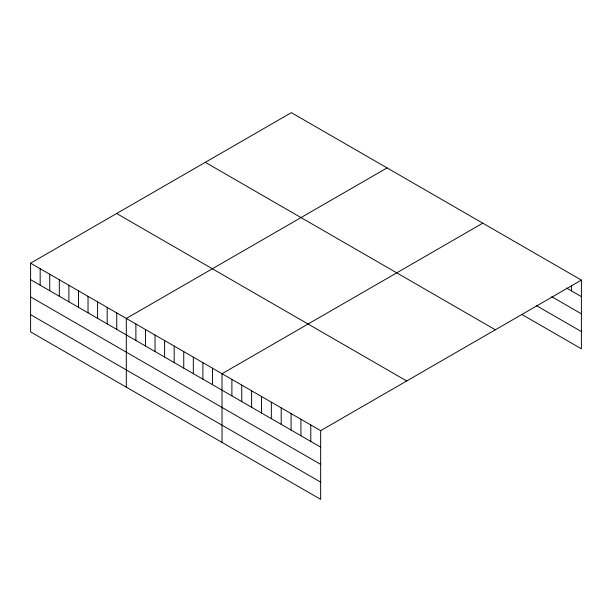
<?xml version="1.0" encoding="UTF-8"?>
<svg xmlns="http://www.w3.org/2000/svg" width="612" height="612" viewBox="0 0 612 612"><rect width="100%" height="100%" fill="white"/><g stroke="black" fill="none" stroke-linecap="round" stroke-linejoin="round"><path stroke-width="0.92" d="M30.6 263.183L320.657 430.649L320.657 499.354L30.6 331.895L30.6 263.183L291.343 112.646L581.4 280.105L581.4 348.817L522.227 314.652M387.067 167.91L126.317 318.447L126.317 387.159M482.784 223.166L222.034 373.71L222.034 442.422M320.657 430.649L581.4 280.105M566.605 288.061L581.4 296.598M551.817 296.751L581.4 313.826M536.196 305.487L581.4 331.582M205.303 162.325L495.353 329.784M116.647 213.504L406.697 380.97M30.6 279.676L320.657 447.135M30.6 296.912L320.657 464.37M30.6 314.66L320.657 482.126M571.539 285.406L571.539 290.907M310.789 424.95L310.789 441.443M300.928 419.258L300.928 435.752M291.067 413.567L291.067 430.06M281.206 407.867L281.206 424.361M271.346 402.176L271.346 418.669M261.485 396.484L261.485 412.978M251.624 390.793L251.624 407.278M241.763 385.093L241.763 401.587M231.894 379.402L231.894 395.895M212.463 368.179L212.463 384.673M202.893 362.656L202.893 379.149M193.323 357.133L193.323 373.626M183.745 351.602L183.745 368.095M174.175 346.078L174.175 362.572M164.605 340.547L164.605 357.041M155.035 335.024L155.035 351.517M145.465 329.501L145.465 345.994M135.887 323.97L135.887 340.463M116.747 312.923L116.747 329.409M107.177 307.392L107.177 323.886M97.599 301.869L97.599 318.362M88.029 296.338L88.029 312.831M78.458 290.815L78.458 307.308M68.888 285.291L68.888 301.785M59.318 279.76L59.318 296.254M49.74 274.237L49.74 290.731M40.17 268.714L40.17 285.2"/></g></svg>
